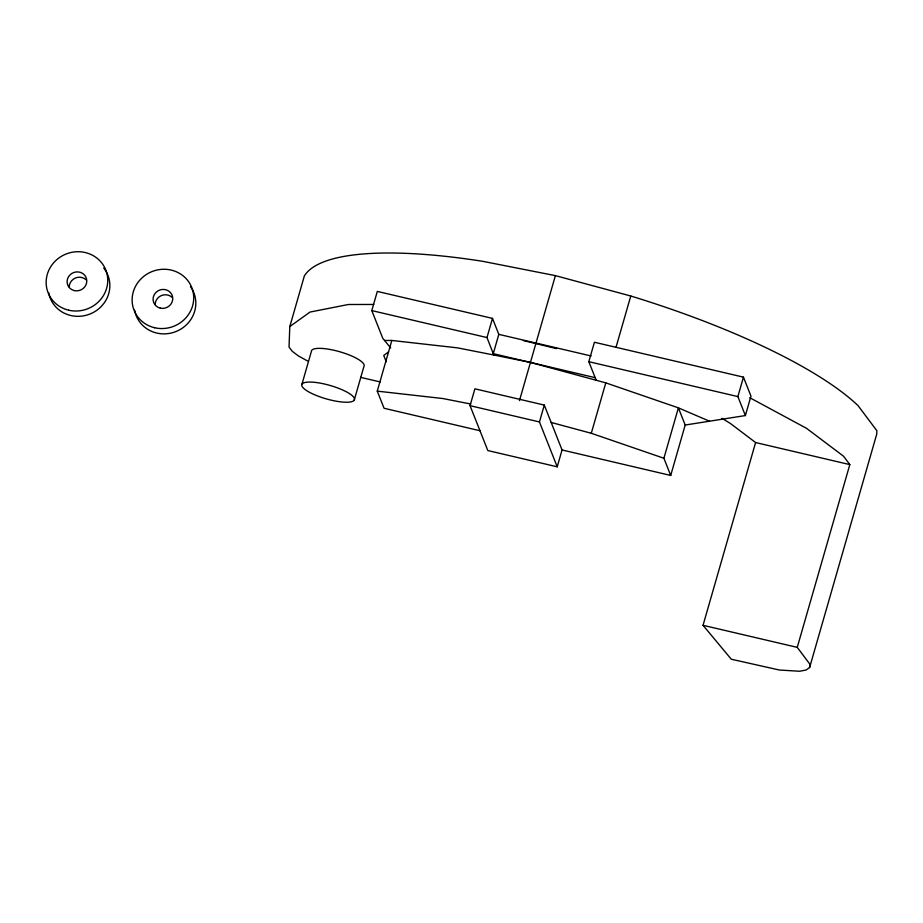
<?xml version="1.0" encoding="UTF-8"?>
<svg xmlns="http://www.w3.org/2000/svg" width="923" height="923" viewBox="0 0 923 923"><rect width="100%" height="100%" fill="white"/><g stroke="black" fill="none" stroke-linecap="round" stroke-linejoin="round"><path stroke-width="1.38" d="M721.867 418.327A201.168 51.238 16 0 1 730.635 423.645L755.602 442.544L703.038 625.309L731.293 659.23L779.335 670.017L799.653 671.263L806.171 669.983L809.621 667.514L876.723 434.179L876.85 430.695L858.067 405.647A299.64 76.321 16 0 0 630.767 296.006L555.392 275.631L482.394 261.255A299.64 76.321 16 0 0 304.336 275.989L289.799 326.557L289.037 347.025L292.233 351.282L298.533 356.036L307.509 360.951M809.621 667.514L809.748 664.029L797.253 647.369L703.038 625.309M301.971 384.153L311.662 350.44A27.39 6.98 16 0 1 341.498 352.263A27.39 6.98 16 0 1 363.927 366.454L354.224 400.167A27.39 6.98 16 0 1 311.824 393.498A27.39 6.98 16 0 1 318.239 382.803A27.39 6.98 16 0 1 354.224 400.167M390.694 347.948L382.791 338.337L371.796 310.589L377.311 291.414L492.49 318.389L498.812 334.357L493.263 353.659L493.897 355.032L530.437 362.416L605.788 382.872L678.393 407.851L709.51 421.211M480.122 430.764L384.049 408.254L377.265 391.133L391.837 340.46L457.496 347.856L493.897 355.032M595.15 377.669L493.263 353.659L486.975 337.553L492.49 318.389M470.049 405.67L474.895 388.814L544.293 405.093L562.061 449.963L557.215 466.807L487.817 450.551L470.049 405.67L539.447 421.949L557.215 466.807M519.453 400.651L555.392 275.631M539.447 421.949L544.293 405.093M596.189 380.276L588.828 361.689L594.424 342.248L743.453 377.149L750.964 396.117L745.38 415.558L685.201 425.03L670.709 475.449L562.061 449.963M670.709 475.449L663.902 458.258L591.297 433.279L605.788 382.872M616.126 346.921L630.767 296.006M663.902 458.258L678.393 407.851L685.201 425.03M745.38 415.558L737.869 396.59L743.453 377.149M797.253 647.369L849.818 464.604L843.53 456.216L806.494 428.307L749.834 397.744M289.799 326.557L310.036 312.055L348.375 304.498L373.746 304.463M388.525 351.917L383.76 355.47L386.241 361.77M384.545 340.472L391.837 340.46M377.265 391.133L442.925 398.54L470.672 404.009M523.341 340.564L556.557 348.617M498.812 334.357L591.101 355.966M371.796 310.589L486.975 337.553M588.828 361.689L737.869 396.59M755.602 442.544L849.818 464.604M360.547 377.345L380.172 381.937M551.169 422.457L591.297 433.279M190.45 286.615A31.013 29.432 -21.6 0 1 176.512 331.322A31.013 29.432 -21.6 0 1 134.631 310.116M155.179 304.463A9.922 9.415 -21.6 0 1 172.059 297.356M103.699 268.051A31.013 29.432 -21.6 0 1 91.169 313.508A31.013 29.432 -21.6 0 1 48.665 292.579M69.213 286.926A9.922 9.415 -21.6 0 1 86.104 279.807M160.267 308.12A9.922 9.415 -21.6 0 0 172.463 296.225A9.922 9.415 -21.6 0 0 156.022 292.372A9.922 9.415 -21.6 0 0 160.267 308.12M74.302 290.583A9.922 9.415 -21.6 0 0 86.497 278.677A9.922 9.415 -21.6 0 0 70.067 274.823A9.922 9.415 -21.6 0 0 74.302 290.583M154.626 327.734A31.013 29.432 -21.6 0 0 192.757 290.514A31.013 29.432 -21.6 0 0 141.369 278.481A31.013 29.432 -21.6 0 0 154.626 327.734M68.66 310.186A31.013 29.432 -21.6 0 0 106.791 272.966A31.013 29.432 -21.6 0 0 55.403 260.932A31.013 29.432 -21.6 0 0 68.66 310.186"/></g></svg>
